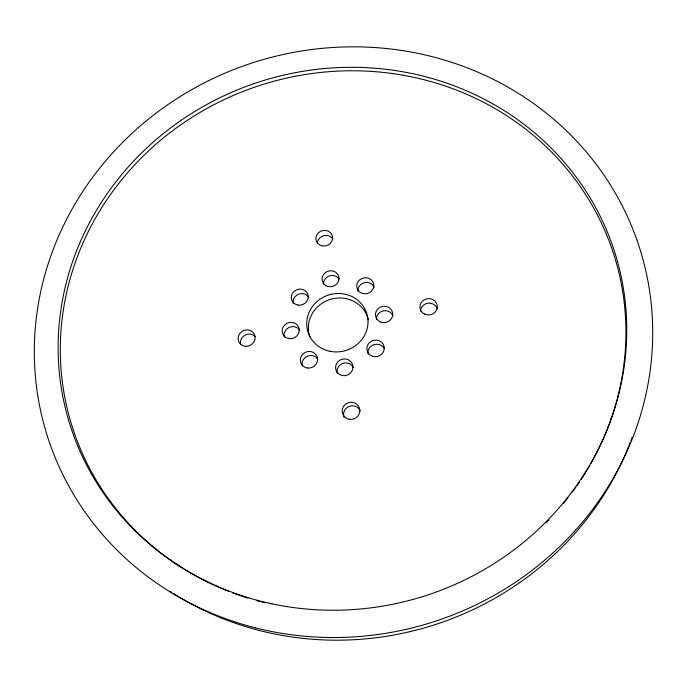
<?xml version="1.0" encoding="UTF-8"?>
<svg xmlns="http://www.w3.org/2000/svg" width="687" height="687" viewBox="0 0 687 687"><rect width="100%" height="100%" fill="white"/><g stroke="black" fill="none" stroke-linecap="round" stroke-linejoin="round"><path stroke-width="1.03" d="M213.494 584.895A284.169 268.729 -17.5 0 1 89.971 228.316A284.169 268.729 -17.5 0 1 465.614 93.81A284.169 268.729 -17.5 0 1 599.725 446.602M599.262 447.563A284.169 268.729 -17.5 0 1 590.786 463.734M589.772 465.503A284.169 268.729 -17.5 0 1 581.185 479.414M579.485 481.973A284.169 268.729 -17.5 0 1 577.166 485.366M575.981 487.049A284.169 268.729 -17.5 0 1 572.365 492.055M567.994 497.8A284.169 268.729 -17.5 0 1 563.477 503.459M548.999 519.776A284.169 268.729 -17.5 0 1 546.088 522.764M264.907 602.825A284.169 268.729 -17.5 0 1 261.893 602.07M259.884 601.554A284.169 268.729 -17.5 0 1 256.878 600.739M247.947 598.128A284.169 268.729 -17.5 0 1 232.369 592.787M228.539 591.318A284.169 268.729 -17.5 0 1 214.421 585.324M611.37 417.593A281.387 266.41 -17.5 0 1 610.717 419.577M608.639 425.511A281.387 266.41 -17.5 0 1 607.918 427.477M179.221 565.994A281.387 266.41 -17.5 0 1 175.752 563.632M309.966 337.154A30.511 28.811 -17.5 0 1 330.559 299.326A30.511 28.811 -17.5 0 1 368.361 319.798M376.45 319.318A8.562 8.089 -11.5 0 1 383.269 310.893A8.562 8.089 -11.5 0 1 392.981 315.771M368.095 354.217A8.63 8.218 -13.2 0 1 384.273 348.661M337.154 373.221A8.648 8.261 -18.6 0 1 353.427 367.639M302.271 365.965A8.605 8.175 -22.9 0 1 317.789 359.035M284.332 337.205A8.536 8.038 -23.1 0 1 289.193 327.364A8.536 8.038 -23.1 0 1 299.79 330.318M293.22 303.345A8.459 7.909 -20.5 0 1 298.699 294.173A8.459 7.909 -20.5 0 1 308.867 297.471M323.525 283.911A8.442 7.883 -16.8 0 1 329.571 275.856A8.442 7.883 -16.8 0 1 339.138 279.068M357.901 291.142A8.484 7.952 -13.3 0 1 364.428 282.64A8.484 7.952 -13.3 0 1 374.175 287.132M343.998 417.224A8.742 8.45 -20.4 0 1 343.844 416.717M343.715 416.202A8.742 8.45 -20.4 0 1 360.271 410.826M420.47 311.099A8.596 8.098 -6 0 1 427.924 303.207A8.596 8.098 -6 0 1 437.276 308.807M317.377 243.584A8.347 7.712 -16.3 0 1 323.517 235.77A8.347 7.712 -16.3 0 1 332.894 239.05M240.673 344.556A8.536 7.995 -27.8 0 1 245.079 335.144A8.536 7.995 -27.8 0 1 255.358 336.716M631.954 437.705A304.367 288.48 -17.5 0 1 630.838 440.736M630.116 442.643A304.367 288.48 -17.5 0 1 173.356 593.439M171.63 592.331A304.367 288.48 -17.5 0 1 169.912 591.224M179.127 565.899A279.892 265.156 -17.5 0 1 176.542 564.121M329.966 351.289A30.812 29.06 -17.5 0 0 366.841 313.71A30.812 29.06 -17.5 0 0 315.316 303.13A30.812 29.06 -17.5 0 0 329.966 351.289M381.122 322.203A8.648 8.158 -11.6 0 0 392.595 312.877A8.648 8.158 -11.6 0 0 378.571 308.3A8.648 8.158 -11.6 0 0 381.122 322.203M372.809 356.33A8.716 8.296 -13.3 0 0 384.076 346.549A8.716 8.296 -13.3 0 0 369.795 342.289A8.716 8.296 -13.3 0 0 372.809 356.33M342.229 375.514A8.733 8.33 -18.6 0 0 352.594 364.72A8.733 8.33 -18.6 0 0 337.952 361.731A8.733 8.33 -18.6 0 0 342.229 375.514M307.647 368.034A8.691 8.253 -22.9 0 0 316.965 356.441A8.691 8.253 -22.9 0 0 302.194 354.827A8.691 8.253 -22.9 0 0 307.647 368.034M289.107 338.631A8.613 8.107 -23.1 0 0 298.742 327.476A8.613 8.107 -23.1 0 0 284.212 325.475A8.613 8.107 -23.1 0 0 289.107 338.631M297.986 305.062A8.545 7.978 -20.5 0 0 307.87 294.337A8.545 7.978 -20.5 0 0 293.529 291.975A8.545 7.978 -20.5 0 0 297.986 305.062M328.008 286.47A8.527 7.943 -16.8 0 0 338.794 276.689A8.527 7.943 -16.8 0 0 324.779 273.091A8.527 7.943 -16.8 0 0 328.008 286.47M362.556 293.486A8.57 8.021 -13.4 0 0 373.651 283.963A8.57 8.021 -13.4 0 0 359.636 279.91A8.57 8.021 -13.4 0 0 362.556 293.486M424.566 314.088A8.673 8.167 -6.1 0 0 437.267 306.385A8.673 8.167 -6.1 0 0 423.973 299.944A8.673 8.167 -6.1 0 0 424.566 314.088M321.593 245.74A8.433 7.772 -16.4 0 0 332.448 236.302A8.433 7.772 -16.4 0 0 318.674 232.592A8.433 7.772 -16.4 0 0 321.593 245.74M245.877 346.291A8.613 8.064 -27.7 0 0 254.345 334.26A8.613 8.064 -27.7 0 0 239.677 333.77A8.613 8.064 -27.7 0 0 245.877 346.291M349.348 419.259A8.828 8.527 -20.3 0 0 359.31 407.82A8.828 8.527 -20.3 0 0 344.35 405.364A8.828 8.527 -20.3 0 0 349.348 419.259M255.375 627.832A310.696 293.778 -17.5 0 0 644.251 264.349A310.696 293.778 -17.5 0 0 130.908 134.36A310.696 293.778 -17.5 0 0 255.375 627.832M271.949 603.813A285.706 270.017 -17.5 0 0 616.23 257.136A285.706 270.017 -17.5 0 0 139.143 155.374A285.706 270.017 -17.5 0 0 271.949 603.813"/></g></svg>
